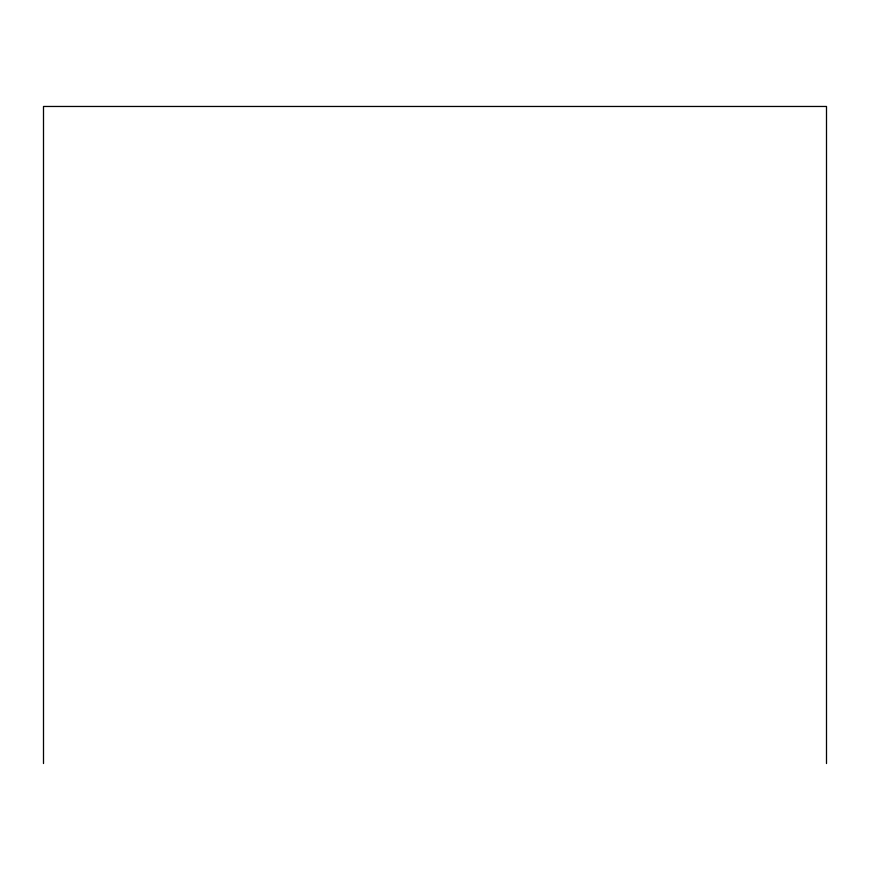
<?xml version="1.0" encoding="UTF-8"?>
<svg xmlns="http://www.w3.org/2000/svg" width="870" height="870" viewBox="0 0 870 870"><rect width="100%" height="100%" fill="white"/><g stroke="black" fill="none" stroke-linecap="round" stroke-linejoin="round"><path stroke-width="1.3" d="M826.5 763.534L826.5 106.466L43.5 106.466L43.5 763.534"/></g></svg>
